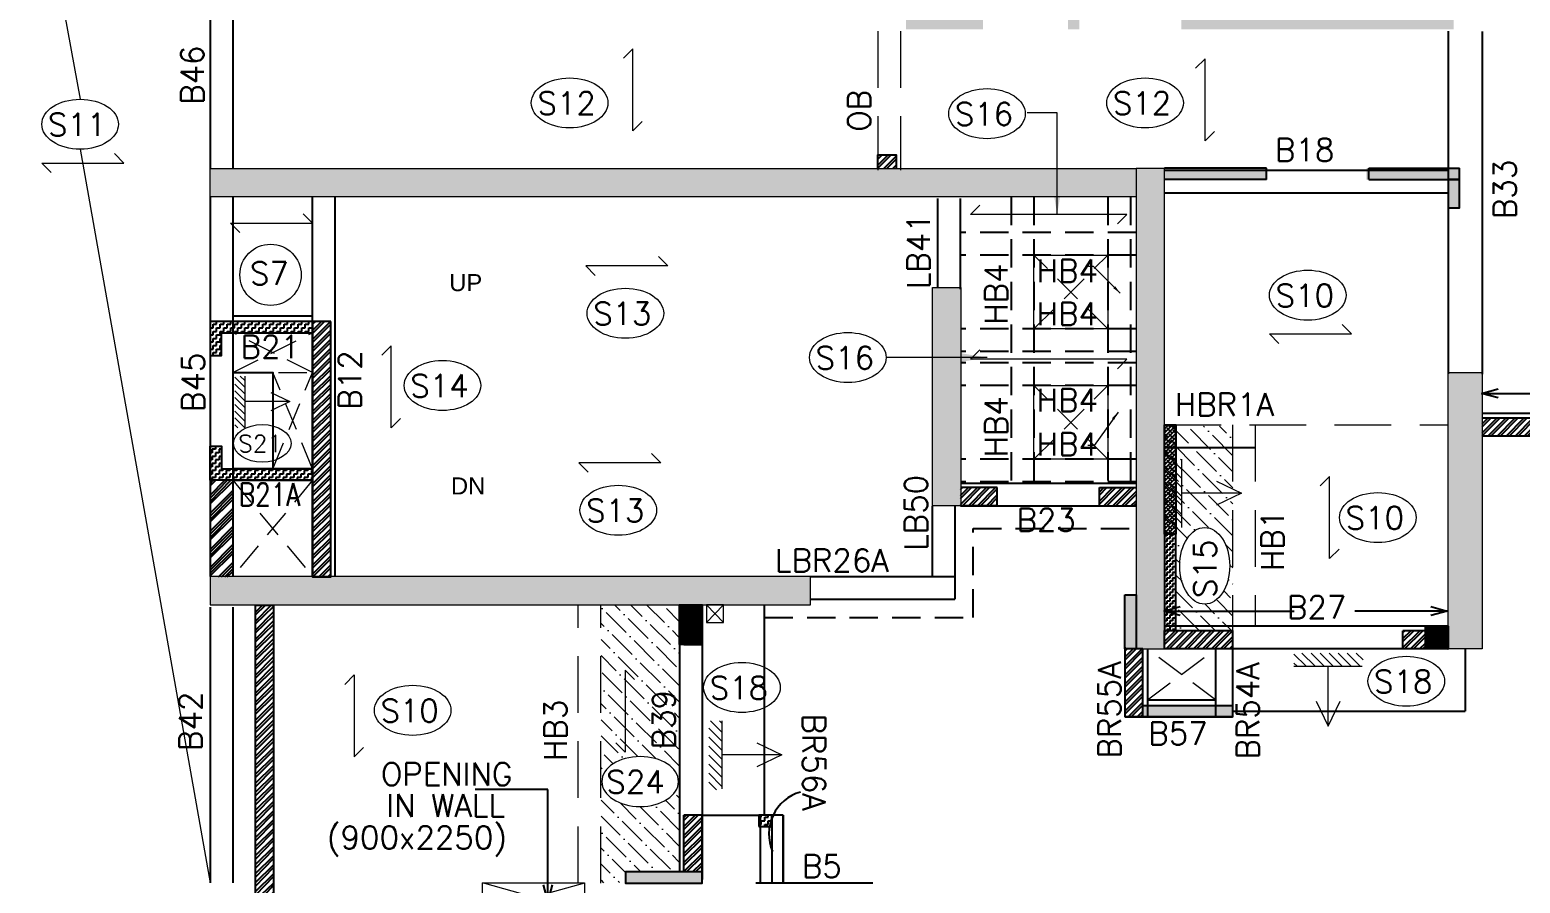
# Model space of a CAD drawing. Header units: millimetres. Extents: x 1181448 to 1317632, y -5734806 to -5633961.
# Drawn here: x 1205863 to 1218997, y -5656428 to -5648906 of the extents above; entities that cross this region are included whole.
import ezdxf

# ---------------------------------------------------------------- set-up
doc = ezdxf.new("R2010")
doc.units = ezdxf.units.MM
doc.header["$LTSCALE"] = 1000
doc.header["$MEASUREMENT"] = 0
for name, pattern in [('1', [0]), ('AUDIT_D_120904163729-0', [0]), ('HIDDEN', [0.375, 0.25, -0.125]), ('T 10_TYPICAL ELEVATION$0$AUDIT_D_120904163729-0', [0]), ('T8(T9 IS SIMILAR) - TYPICAL FLOOR ELEVATION$0$AUDIT_D_120904163729-0', [0]), ('T8(T9 IS SIMILAR) - TYPICAL FLOOR ELEVATION$0$HIDDEN', [0.375, 0.25, -0.125])]:
    doc.linetypes.add(name, pattern=pattern)
doc.layers.get('0').update_dxf_attribs({"linetype": 'AUDIT_D_120904163729-0'})
for name, color, linetype in [('100 MM THK. NON-STRUCTURAL WALL', 134, 'Continuous'), ('100 MM THK. NON-STRUCTURAL WALL FOR LEDGE WALL BELOW WASHBASIN COUNTER', 47, 'Continuous'), ('200 MM THK. BLOCK WORK.', 40, 'Continuous'), ('A_dim', 1, 'Continuous'), ('S-BEAM', 20, 'Continuous'), ('SCPL-BEAMS NO.', 7, 'Continuous'), ('T 10_TYPICAL ELEVATION$0$A-WALL-FEATURES', 6, 'T 10_TYPICAL ELEVATION$0$AUDIT_D_120904163729-0'), ('T8(T9 IS SIMILAR) - TYPICAL FLOOR ELEVATION$0$A-WALL-FEATURES', 6, 'T8(T9 IS SIMILAR) - TYPICAL FLOOR ELEVATION$0$AUDIT_D_120904163729-0')]:
    doc.layers.add(name, color=color, linetype=linetype)
for name, color, linetype, lineweight in [('160 THK. STRUCT WALL', 7, 'Continuous', 15), ('S-CUTOUT', 8, 'Continuous', 15), ('S-DRAWING SHEET', 17, 'Continuous', 5), ('S-HATCH', 8, 'Continuous', 9), ('SCPL BEAM', 20, 'Continuous', 13), ('SCPL_DIM', 9, 'Continuous', 5), ('SCPL_SLAB MARK', 72, 'Continuous', 20)]:
    doc.layers.add(name, color=color, linetype=linetype, lineweight=lineweight)
for name, color, linetype, true_color in [('160MM THK.NON-STRUCTURAL WALLS', 7, 'Continuous', 0xea7b62), ('ARCH_11-07-18', 253, 'Continuous', 0x828282), ('WALL - 0.16 thk STRUCTURAL', 7, '1', 0x24ffc8)]:
    doc.layers.add(name, color=color, linetype=linetype, true_color=true_color)
doc.styles.add('arial', font='sanss___.ttf')
doc.styles.add('ROMANS', font='romans.shx', dxfattribs={"width": 0.85})
doc.styles.add('SCPL', font='romans.shx')
doc.dimstyles.new('SCPL', dxfattribs={"dimscale": 0, "dimtxt": 300, "dimasz": 300, "dimexe": 100, "dimexo": 200, "dimgap": 150, "dimtad": 0, "dimdec": 0, "dimzin": 1, "dimdsep": 46, "dimtxsty": 'SCPL', "dimcen": 150, "dimclrd": 1, "dimclre": 2, "dimclrt": 5, "dimadec": 3, "dimazin": 0, "dimtfac": 1, "dimtdec": 0, "dimtofl": 0, "dimtmove": 2, "dimatfit": 3, "dimfxl": 0, "dimtolj": 1, "dimtzin": 0, "dimlwd": 15, "dimlwe": 13, "dimarcsym": 0})
doc.dimstyles.new('SCPL-DIM-150', dxfattribs={"dimscale": 100, "dimtxt": 2.25, "dimasz": 1.45, "dimexe": 1, "dimexo": 1, "dimgap": 1, "dimtad": 1, "dimdec": 0, "dimzin": 0, "dimdsep": 46, "dimtxsty": 'ROMANS', "dimblk": 'OPEN30', "dimcen": 0.09, "dimclrd": 256, "dimclre": 256, "dimclrt": 7, "dimadec": 0, "dimazin": 0, "dimtfac": 1, "dimtdec": 0, "dimtofl": 0, "dimtmove": 0, "dimatfit": 3, "dimldrblk": 'OPEN30', "dimfxl": 1, "dimtolj": 1, "dimtzin": 0, "dimarcsym": 0})
doc.dimstyles.new('USS-25', dxfattribs={"dimscale": 25, "dimtxt": 3, "dimasz": 3, "dimexe": 1, "dimexo": 1, "dimgap": 0.9, "dimtad": 1, "dimdec": 0, "dimrnd": 5, "dimzin": 0, "dimdsep": 46, "dimtxsty": 'ROMANS', "dimcen": 0.09, "dimclrd": 256, "dimclre": 256, "dimclrt": 256, "dimadec": 0, "dimazin": 0, "dimtfac": 1, "dimtdec": 0, "dimtix": 1, "dimtmove": 2, "dimatfit": 3, "dimfxl": 1, "dimtolj": 1, "dimtzin": 0, "dimlwd": -1, "dimarcsym": 0})
pattern_1 = [(45, (-1211317.34, 5713184.575), (-39.77475644, 39.77475644), []), (45, (-1211290.82, 5713184.575), (-39.77475644, 39.77475644), [])]
pattern_2 = [(45, (-1211317.99, 5714470.17), (-39.77475644, 39.77475644), []), (45, (-1211291.473, 5714470.17), (-39.77475644, 39.77475644), [])]

# ---------------------------------------------------------------- blocks, each defined once
blk = doc.blocks.new('A$C5F94338C')
at = {"layer": 'WALL - 0.16 thk STRUCTURAL', "true_color": 0x1f57ff}
h = blk.add_hatch(color=160, dxfattribs=at)
h.dxf.hatch_style = 1
h.paths.add_polyline_path([(30781, 11635), (30781, 11385), (22620, 11385), (22620, 11635)])
h = blk.add_hatch(color=160, dxfattribs=at)
h.dxf.hatch_style = 1
h.paths.add_polyline_path([(31030, 11635), (30780, 11635), (30780, 7400), (31030, 7400)])
h = blk.add_hatch(color=160, dxfattribs=at)
h.dxf.hatch_style = 1
h.paths.add_polyline_path([(29235, 8660), (28985, 8660), (28985, 10585), (29235, 10585)])
at = {"layer": 'WALL - 0.16 thk STRUCTURAL'}
h = blk.add_hatch(color=256, dxfattribs=at)
h.dxf.hatch_style = 1
h.paths.add_polyline_path([(33530, 9835), (33830, 9835), (33830, 7400), (33530, 7400)])
at = {"layer": 'WALL - 0.16 thk STRUCTURAL', "true_color": 0x1f57ff}
h = blk.add_hatch(color=160, dxfattribs=at)
h.dxf.hatch_style = 1
h.paths.add_polyline_path([(22620, 8037), (22620, 7787), (27910, 7787), (27910, 8037)])
at = {"layer": '160 THK. STRUCT WALL'}
for points in [[(30781, 11635), (30781, 11385), (22620, 11385), (22620, 11635)], [(31030, 11635), (30780, 11635), (30780, 7400), (31030, 7400)], [(29235, 8660), (28985, 8660), (28985, 10585), (29235, 10585)], [(33530, 9835), (33830, 9835), (33830, 7400), (33530, 7400)]]:
    blk.add_lwpolyline(points, close=True, dxfattribs=at)
at = {"layer": '160 THK. STRUCT WALL', "elevation": 0}
blk.add_lwpolyline([(22620, 8037), (22620, 7787), (27910, 7787), (27910, 8037)], close=True, dxfattribs=at)
blk = doc.blocks.new('HS')
at = {"linetype": 'Continuous'}
for p, q in [((-9.28, 0), (9.28, 0)), ((-9.28, 0), (-7.16, -2.12)), ((9.28, 0), (7.16, 2.12))]:
    blk.add_line(p, q, dxfattribs=at)
blk = doc.blocks.new('One WAy')
at = {"xscale": -38.94666666665216, "yscale": 38.94666666665216, "zscale": 38.94666666665216, "rotation": 270}
blk.add_blockref('HS', (0, 0), dxfattribs=at)
blk = doc.blocks.new('A$C42226032')
at = {"layer": 'SCPL_SLAB MARK'}
h = blk.add_hatch(dxfattribs=at)
h.set_pattern_fill('ANSI31', color=256, scale=0.2, angle=90)
h.set_pattern_definition([(135, (-48.789575, -510.390865), (-0.0176776695, -0.0176776695), [])])
h.paths.add_polyline_path([(-0.1372, -0.2348), (-0.1372, -0.2863), (0.1337, -0.2863), (0.1337, -0.2348)])
for p, q in [((0, 0), (0, -0.2348)), ((0, 0), (-0.0473, -0.0981)), ((0.0473, -0.0981), (0, 0)), ((0.1337, -0.2348), (-0.1337, -0.2348))]:
    blk.add_line(p, q, dxfattribs=at)
blk = doc.blocks.new('_Open30')
at = {"color": 0, "linetype": 'ByBlock', "lineweight": -2}
for p, q in [((-1, 0.268), (0, 0)), ((0, 0), (-1, -0.268)), ((0, 0), (-1, 0))]:
    blk.add_line(p, q, dxfattribs=at)
blk = doc.blocks.new('A$C9d47b38f')
at = {"layer": '100 MM THK. NON-STRUCTURAL WALL', "linetype": 'ByBlock'}
h = blk.add_hatch(dxfattribs=at)
h.set_pattern_fill('ZIGZAG', color=5, scale=250)
h.set_pattern_definition([(9e-15, (-1211317.337, 5713184.575), (31.25, 31.25), [31.25, -31.25]), (90, (-1211286.087, 5713184.575), (-31.25, 31.25), [31.25, -31.25])])
h.paths.add_polyline_path([(16044.5, -1564.9), (14694.5, -1564.9), (14694.5, -965), (14594.5, -965), (14594.5, -1564.9), (12514.5, -1564.9), (12514.5, -865), (12194.8, -865), (12194.8, -965), (12414.5, -965), (12414.5, -2264.9), (12194.8, -2264.9), (12194.8, -2364.9), (12514.5, -2364.9), (12514.5, -1664.9), (14594.5, -1664.9), (14594.5, -2479.9), (14694.5, -2479.9), (14694.5, -1664.9), (16044.5, -1664.9)])
h.paths.add_polyline_path([(16044.5, -64.9), (15444.5, -64.9), (15444.5, 35.1), (16044.5, 35.1)])
h.paths.add_polyline_path([(14694.5, 2485.1), (14594.5, 2485.1), (14594.5, -64.9), (14694.5, -64.9)])
h.paths.add_polyline_path([(14694.5, -4214.9), (14594.5, -4214.9), (14594.5, -3229.9), (14694.5, -3229.9)])
h.paths.add_polyline_path([(6325.1, -2190.5), (7145, -2190.5), (7145, -2290.5), (6325.1, -2290.5)])
h.paths.add_polyline_path([(5445.1, -2190.5), (4545, -2190.5), (4545, -2290.5), (5445.1, -2290.5)])
h.paths.add_polyline_path([(7094.7, -965.3), (4694.9, -965.3), (4694.9, -865.3), (7094.7, -865.3)])
h.paths.add_polyline_path([(3794.9, 1384.4), (3694.9, 1384.4), (3694.9, -965.3), (3794.9, -965.3)])
h.paths.add_polyline_path([(2944.9, -965.3), (2268.6, -965.3), (2268.6, -865.3), (2944.9, -865.3)])
h.paths.add_polyline_path([(4355.3, -7024), (5145, -7025.1), (5144.9, -6925.1), (5145, -6925.1), (5045, -6925.1), (4355.3, -6924)])
h.paths.add_polyline_path([(7830, 3244.7), (7345, 3245), (7345, 3144.5), (7829.9, 3144.5)])
h.paths.add_polyline_path([(14594.6, 4629.9), (14034.9, 4629.8), (14034.9, 4529.9), (14594.6, 4529.9)])
h.paths.add_polyline_path([(7045, -2539.4), (7145, -2539.4), (7145, -2289.4), (7045, -2289.4)])
h = blk.add_hatch(dxfattribs=at)
h.set_pattern_fill('ZIGZAG', color=5, scale=250)
h.set_pattern_definition([(0, (-1154303.32, 5708280.087), (31.25, 31.25), [31.25, -31.25]), (90, (-1154272.07, 5708280.087), (-31.25, 31.25), [31.25, -31.25])])
h.paths.add_polyline_path([(-2962.1, -3539.5), (-3865.3, -3539.5), (-3865.3, -3839.5), (-3765.3, -3839.5), (-3765.3, -3639.5), (-2962.1, -3639.5)])
h = blk.add_hatch(dxfattribs=at)
h.set_pattern_fill('ZIGZAG', color=5, scale=250, angle=180)
h.set_pattern_definition([(180, (1144281.92, -5716759.064), (-31.25, -31.25), [31.25, -31.25]), (270, (1144250.67, -5716759.064), (31.25, -31.25), [31.25, -31.25])])
h.paths.add_polyline_path([(-2962.1, -4939.5), (-3865.3, -4939.5), (-3865.3, -4639.5), (-3765.3, -4639.5), (-3765.3, -4839.5), (-2962.1, -4839.5)])
h = blk.add_hatch(dxfattribs=at)
h.set_pattern_fill('ZIGZAG', color=5, scale=200, angle=180)
h.set_pattern_definition([(180, (-1211317.337, 5713184.575), (-25, -25), [25, -25]), (270, (-1211342.337, 5713184.575), (25, -25), [25, -25])])
h.paths.add_polyline_path([(4645.2, -5414.1), (4545, -5414.1), (4545, -6264.2), (4645.2, -6264.2)])
h = blk.add_hatch(dxfattribs=at)
h.set_pattern_fill('ZIGZAG', color=5, scale=250)
h.set_pattern_definition([(0, (-1211317.337, 5713184.575), (31.25, 31.25), [31.25, -31.25]), (90, (-1211286.087, 5713184.575), (-31.25, 31.25), [31.25, -31.25])])
h.paths.add_polyline_path([(969.9, -7990.4), (1085, -7990.4), (1085, -7889.6), (969.9, -7889.6)])
at = {"layer": '100 MM THK. NON-STRUCTURAL WALL FOR LEDGE WALL BELOW WASHBASIN COUNTER'}
h = blk.add_hatch(dxfattribs=at)
h.set_pattern_fill('ANSI38', color=5, scale=200)
h.set_pattern_definition([(45, (-27235.268, -16184.57), (-17.67767, 17.67767), []), (135, (-27235.268, -16184.57), (-53.033009, 17.67767), [62.5, -37.5])])
h.paths.add_polyline_path([(4645.2, -4451.3), (4545, -4451.3), (4545, -5414.1), (4645.2, -5414.1)])
at = {"layer": '160MM THK.NON-STRUCTURAL WALLS', "linetype": 'ByBlock'}
h = blk.add_hatch(dxfattribs=at)
h.set_pattern_fill('ANSI32', color=5, scale=150)
h.set_pattern_definition([(45, (-1211317.99, 5714119.04), (-39.77475644, 39.77475644), []), (45, (-1211291.473, 5714119.04), (-39.77475644, 39.77475644), [])])
h.paths.add_polyline_path([(2179.9, -2189), (2019.9, -2189), (2019.9, -2069.2), (2179.9, -2069.2)])
h = blk.add_hatch(dxfattribs=at)
h.set_pattern_fill('ANSI32', color=5, scale=150)
h.set_pattern_definition([(45, (-1154260.32, 5708280.087), (-39.77475644, 39.77475644), []), (45, (-1154233.804, 5708280.087), (-39.77475644, 39.77475644), [])])
h.paths.add_polyline_path([(-2802.1, -3539.5), (-2962.1, -3539.5), (-2962.1, -5790.3), (-2802.1, -5790.3)])
h = blk.add_hatch(dxfattribs=at)
h.set_pattern_fill('ANSI32', color=5, scale=150)
h.set_pattern_definition(pattern_2)
h.paths.add_polyline_path([(7969.6, -4550.1), (7344.7, -4550.1), (7344.7, -4390.1), (7969.6, -4390.1)])
h = blk.add_hatch(dxfattribs=at)
h.set_pattern_fill('ANSI32', color=5, scale=150)
h.set_pattern_definition(pattern_1)
h.paths.add_polyline_path([(3072, -5004.3), (2748.4, -5004.3), (2748.4, -5164.3), (3072, -5164.3)])
h.paths.add_polyline_path([(3971.1, -5164.3), (4294.6, -5164.3), (4294.6, -5004.3), (3971.1, -5004.3)])
h = blk.add_hatch(dxfattribs=at)
h.set_pattern_fill('ANSI32', color=5, scale=150)
h.set_pattern_definition([(45, (206682313.306, 159334334.52), (-39.774756442, 39.774756442), []), (45, (206682339.82, 159334334.52), (-39.774756442, 39.774756442), [])])
h.paths.add_polyline_path([(-3465.6, -6039.6), (-3305.6, -6039.6), (-3305.6, -8590.4), (-3465.6, -8590.4)])
h = blk.add_hatch(dxfattribs=at)
h.set_pattern_fill('ANSI32', color=5, scale=150, angle=-90)
h.set_pattern_definition([(45, (-27105.817, -11062.19), (-39.77476, 39.77476), []), (45, (-27079.3, -11062.19), (-39.77476, 39.77476), [])])
h.paths.add_polyline_path([(4545.1, -6264.1), (5144.9, -6264.1), (5144.9, -6425.3), (4545.1, -6425.3)])
h = blk.add_hatch(dxfattribs=at)
h.set_pattern_fill('ANSI32', color=5, scale=150)
h.set_pattern_definition(pattern_2)
h.paths.add_polyline_path([(6845.1, -6425.3), (6645, -6425.3), (6645, -6265.3), (6845.1, -6265.3)])
h = blk.add_hatch(dxfattribs=at)
h.set_pattern_fill('ANSI32', color=5, scale=150)
h.set_pattern_definition([(45, (-1211218.297, 5714470.17), (-39.77475644, 39.77475644), []), (45, (-1211191.78, 5714470.17), (-39.77475644, 39.77475644), [])])
h.paths.add_polyline_path([(4355.3, -6425.3), (4195.3, -6425.3), (4195.3, -7025.3), (4355.3, -7025.3)])
h = blk.add_hatch(dxfattribs=at)
h.set_pattern_fill('ANSI32', color=5, scale=150)
h.set_pattern_definition(pattern_1)
h.paths.add_polyline_path([(309.9, -8390.4), (469.8, -8390.4), (469.8, -7889.6), (309.9, -7889.6)])
at = {"layer": '200 MM THK. BLOCK WORK.', "linetype": 'ByBlock'}
h = blk.add_hatch(dxfattribs=at)
h.set_pattern_fill('ANSI34', color=5, scale=150)
h.set_pattern_definition([(45, (206682313.3, 159334334.52), (-79.549512883, 79.549512883), []), (45, (206682339.82, 159334334.52), (-79.549512883, 79.549512883), []), (45, (206682366.34, 159334334.52), (-79.549512883, 79.549512883), []), (45, (206682392.86, 159334334.52), (-79.549512883, 79.549512883), [])])
h.paths.add_polyline_path([(-3866.1, -4939.5), (-3666.1, -4939.4), (-3666.1, -5790.3), (-3866.1, -5790.3)])
at = {"layer": 'S-HATCH'}
h = blk.add_hatch(dxfattribs=at)
h.set_pattern_fill('ANSI36', color=5, scale=800, angle=270)
h.set_pattern_definition([(315, (206678217.25, 159336851.36), (194.454364826, -53.03300859), [250, -50, 0, -50])])
h.paths.add_polyline_path([(4645.2, -5414.1), (4645.2, -6264.1), (4545, -6264.1), (4545, -5414.1)])
h.paths.add_polyline_path([(4545.1, -6425.3), (4545.1, -6264.2), (4645.2, -6264.2), (4645.2, -6264.1), (5144.9, -6264.1), (5144.5, -4467), (4544.7, -4467), (4544.7, -6425.3)])
h.paths.add_polyline_path([(4891.2, -6030.9), (4884.5, -6030.3), (4877.9, -6029.5), (4871.3, -6028.4), (4864.8, -6026.9), (4858.2, -6025.2), (4851.8, -6023.1), (4845.3, -6020.8), (4838.9, -6018.1), (4832.5, -6015.2), (4826.3, -6012), (4820, -6008.5), (4813.9, -6004.7), (4807.8, -6000.6), (4801.8, -5996.3), (4795.9, -5991.6), (4790.1, -5986.7), (4784.4, -5981.6), (4778.8, -5976.1), (4773.3, -5970.5), (4767.9, -5964.5), (4762.6, -5958.4), (4757.5, -5952), (4752.5, -5945.3), (4747.6, -5938.4), (4742.9, -5931.3), (4738.3, -5924), (4733.8, -5916.5), (4729.5, -5908.8), (4725.4, -5900.9), (4721.4, -5892.8), (4717.5, -5884.5), (4713.9, -5876), (4710.4, -5867.4), (4707, -5858.6), (4703.9, -5849.7), (4700.9, -5840.7), (4698.1, -5831.5), (4695.5, -5822.1), (4693, -5812.7), (4690.8, -5803.1), (4688.7, -5793.5), (4686.9, -5783.8), (4685.2, -5773.9), (4683.7, -5764), (4682.4, -5754.1), (4681.3, -5744.1), (4680.4, -5734), (4679.7, -5723.9), (4679.2, -5713.8), (4678.9, -5703.7), (4678.8, -5693.5), (4678.9, -5683.4), (4679.2, -5673.2), (4679.7, -5663.1), (4680.4, -5653), (4681.3, -5643), (4682.4, -5633), (4683.7, -5623), (4685.2, -5613.1), (4686.9, -5603.3), (4688.7, -5593.5), (4690.8, -5583.9), (4693, -5574.4), (4695.5, -5564.9), (4698.1, -5555.6), (4700.9, -5546.4), (4703.9, -5537.3), (4707, -5528.4), (4710.4, -5519.6), (4713.9, -5511), (4717.5, -5502.5), (4721.4, -5494.3), (4725.4, -5486.2), (4729.5, -5478.2), (4733.8, -5470.5), (4738.3, -5463), (4742.9, -5455.7), (4747.6, -5448.6), (4752.5, -5441.7), (4757.5, -5435.1), (4762.6, -5428.7), (4767.9, -5422.5), (4773.3, -5416.6), (4778.8, -5410.9), (4784.4, -5405.5), (4790.1, -5400.3), (4795.9, -5395.4), (4801.8, -5390.8), (4807.8, -5386.4), (4813.9, -5382.4), (4820, -5378.6), (4826.3, -5375), (4832.5, -5371.8), (4838.9, -5368.9), (4845.3, -5366.2), (4851.8, -5363.9), (4858.2, -5361.9), (4864.8, -5360.1), (4871.3, -5358.7), (4877.9, -5357.5), (4884.5, -5356.7), (4891.2, -5356.2), (4897.8, -5355.9), (4904.4, -5356), (4911.1, -5356.4), (4917.7, -5357.1), (4924.3, -5358.1), (4930.9, -5359.4), (4937.4, -5361), (4943.9, -5362.8), (4950.4, -5365), (4956.8, -5367.5), (4963.2, -5370.3), (4969.5, -5373.4), (4975.8, -5376.8), (4982, -5380.4), (4988.1, -5384.4), (4994.1, -5388.6), (5000.1, -5393.1), (5005.9, -5397.8), (5011.7, -5402.9), (5017.3, -5408.1), (5022.9, -5413.7), (5028.3, -5419.5), (5033.6, -5425.6), (5038.8, -5431.8), (5043.9, -5438.4), (5048.9, -5445.1), (5053.7, -5452.1), (5058.4, -5459.3), (5062.9, -5466.7), (5067.3, -5474.4), (5071.5, -5482.2), (5075.6, -5490.2), (5079.5, -5498.4), (5083.2, -5506.8), (5086.8, -5515.3), (5090.2, -5524), (5093.5, -5532.8), (5096.5, -5541.8), (5099.4, -5551), (5102.1, -5560.2), (5104.7, -5569.6), (5107, -5579.1), (5109.2, -5588.7), (5111.1, -5598.4), (5112.9, -5608.2), (5114.5, -5618), (5115.9, -5628), (5117.1, -5638), (5118, -5648), (5118.8, -5658.1), (5119.4, -5668.2), (5119.8, -5678.3), (5120, -5688.4), (5120, -5698.6), (5119.8, -5708.7), (5119.4, -5718.9), (5118.8, -5729), (5118, -5739.1), (5117.1, -5749.1), (5115.9, -5759.1), (5114.5, -5769), (5112.9, -5778.9), (5111.1, -5788.6), (5109.2, -5798.3), (5107, -5807.9), (5104.7, -5817.4), (5102.1, -5826.8), (5099.4, -5836.1), (5096.5, -5845.2), (5093.5, -5854.2), (5090.2, -5863.1), (5086.8, -5871.7), (5083.2, -5880.3), (5079.5, -5888.7), (5075.6, -5896.8), (5071.5, -5904.9), (5067.3, -5912.7), (5062.9, -5920.3), (5058.4, -5927.7), (5053.7, -5934.9), (5048.9, -5941.9), (5043.9, -5948.7), (5038.8, -5955.2), (5033.6, -5961.5), (5028.3, -5967.5), (5022.9, -5973.3), (5017.3, -5978.9), (5011.7, -5984.2), (5005.9, -5989.2), (5000.1, -5994), (4994.1, -5998.5), (4988.1, -6002.7), (4982, -6006.6), (4975.8, -6010.3), (4969.5, -6013.6), (4963.2, -6016.7), (4956.8, -6019.5), (4950.4, -6022), (4943.9, -6024.2), (4937.4, -6026.1), (4930.9, -6027.7), (4924.3, -6029), (4917.7, -6030), (4911.1, -6030.7), (4904.4, -6031), (4897.8, -6031.1)])
h.paths.add_polyline_path([(5052.3, -5936.9), (5048.9, -5941.9), (5043.9, -5948.7), (5038.8, -5955.2), (5033.6, -5961.5), (5028.3, -5967.5), (5022.9, -5973.3), (5017.3, -5978.9), (5011.7, -5984.2), (5005.9, -5989.2), (5000.1, -5994), (4994.1, -5998.5), (4994, -5998.6), (5052.3, -5998.6)])
h.paths.add_polyline_path([(4752.5, -5945.3), (4752.3, -5945), (4752.3, -5998.6), (4805, -5998.6), (4801.8, -5996.3), (4795.9, -5991.6), (4790.1, -5986.7), (4784.4, -5981.6), (4778.8, -5976.1), (4773.3, -5970.5), (4767.9, -5964.5), (4762.6, -5958.4), (4757.5, -5952)])
h.paths.add_polyline_path([(4988, -5384.3), (4988.1, -5384.4), (4994.1, -5388.6), (5000.1, -5393.1), (5005.9, -5397.8), (5011.7, -5402.9), (5017.3, -5408.1), (5022.9, -5413.7), (5028.3, -5419.5), (5033.6, -5425.6), (5038.8, -5431.8), (5043.9, -5438.4), (5048.9, -5445.1), (5052.3, -5450.1), (5052.3, -5384.3)])
h.paths.add_polyline_path([(4807.8, -5386.4), (4811, -5384.3), (4752.3, -5384.3), (4752.3, -5442), (4752.5, -5441.7), (4757.5, -5435.1), (4762.6, -5428.7), (4767.9, -5422.5), (4773.3, -5416.6), (4778.8, -5410.9), (4784.4, -5405.5), (4790.1, -5400.3), (4795.9, -5395.4), (4801.8, -5390.8)])
h.paths.add_polyline_path([(4921.6, -6029.4), (4920.6, -6029.5), (4921.1, -6029.5)])
h.paths.add_polyline_path([(4680, -5727.3), (4679.9, -5726.1), (4679.9, -5726.6)])
h.paths.add_polyline_path([(5119, -5660), (5119, -5661.1), (5119, -5660.4)])
h.paths.add_polyline_path([(5120, -5692.7), (5120, -5694.3), (5120.1, -5693.5)])
h.paths.add_polyline_path([(4679.9, -5661), (4680, -5659.7), (4679.9, -5660.4)])
h.paths.add_polyline_path([(4683.2, -5760.1), (4683, -5758.6), (4683.1, -5759.4)])
h.paths.add_polyline_path([(5115.8, -5627.5), (5115.8, -5627.7), (5115.8, -5627.7)])
h.paths.add_polyline_path([(5119, -5725.9), (5119, -5727.1), (5119, -5726.6)])
h.paths.add_polyline_path([(4683, -5628.4), (4683.2, -5626.9), (4683.1, -5627.7)])
h.paths.add_polyline_path([(4688.4, -5791.9), (4688.2, -5790.9), (4688.3, -5791.5)])
h.paths.add_polyline_path([(5110.4, -5594.8), (5110.7, -5596.1), (5110.6, -5595.5)])
h.paths.add_polyline_path([(5115.8, -5759.3), (5115.8, -5759.5), (5115.8, -5759.4)])
h.paths.add_polyline_path([(4688.2, -5596.1), (4688.4, -5595.1), (4688.3, -5595.5)])
h.paths.add_polyline_path([(4695.7, -5822.9), (4695.6, -5822.6), (4695.6, -5822.7)])
h.paths.add_polyline_path([(5103.1, -5563.7), (5103.4, -5565.1), (5103.3, -5564.3)])
h.paths.add_polyline_path([(5110.7, -5791), (5110.4, -5792.2), (5110.6, -5791.5)])
h.paths.add_polyline_path([(4695.6, -5564.5), (4695.7, -5564.1), (4695.6, -5564.3)])
h.paths.add_polyline_path([(4705.2, -5853.3), (4704.7, -5852.1), (4704.9, -5852.7)])
h.paths.add_polyline_path([(5093.9, -5534.1), (5094.2, -5534.9), (5094, -5534.4)])
h.paths.add_polyline_path([(5103.4, -5822), (5103.1, -5823.4), (5103.3, -5822.7)])
h.paths.add_polyline_path([(4704.7, -5534.9), (4705.2, -5533.7), (4704.9, -5534.4)])
h.paths.add_polyline_path([(4716.3, -5881.6), (4715.8, -5880.4), (4716, -5881.1)])
h.paths.add_polyline_path([(5082.7, -5505.7), (5083, -5506.1), (5082.9, -5506)])
h.paths.add_polyline_path([(5094.2, -5852.2), (5093.9, -5853), (5094, -5852.7)])
h.paths.add_polyline_path([(4715.8, -5506.6), (4716.3, -5505.4), (4716, -5506)])
h.paths.add_polyline_path([(4729.1, -5907.9), (4728.7, -5907.3), (4728.9, -5907.7)])
h.paths.add_polyline_path([(5069.6, -5478.8), (5070.2, -5479.9), (5070, -5479.3)])
h.paths.add_polyline_path([(5083, -5880.9), (5082.7, -5881.4), (5082.9, -5881.1)])
h.paths.add_polyline_path([(4728.7, -5479.7), (4729.1, -5479.1), (4728.9, -5479.3)])
h.paths.add_polyline_path([(4743.7, -5932.5), (4743.3, -5932), (4743.5, -5932.2)])
h.paths.add_polyline_path([(5055.1, -5454.3), (5055.8, -5455.4), (5055.5, -5454.8)])
h.paths.add_polyline_path([(5070.2, -5907.2), (5069.6, -5908.3), (5070, -5907.7)])
h.paths.add_polyline_path([(4743.3, -5455), (4743.7, -5454.5), (4743.5, -5454.8)])
h.paths.add_polyline_path([(4759.9, -5955), (4759.2, -5954), (4759.5, -5954.5)])
h.paths.add_polyline_path([(5039.3, -5432.4), (5039.6, -5432.8), (5039.4, -5432.6)])
h.paths.add_polyline_path([(5055.8, -5931.7), (5055.1, -5932.7), (5055.5, -5932.2)])
h.paths.add_polyline_path([(4759.2, -5433), (4759.9, -5432.1), (4759.5, -5432.6)])
h.paths.add_polyline_path([(4777.3, -5974.6), (4776.5, -5973.8), (4776.9, -5974.2)])
h.paths.add_polyline_path([(5021.7, -5412.5), (5022.2, -5413), (5022, -5412.8)])
h.paths.add_polyline_path([(5039.6, -5954.2), (5039.3, -5954.6), (5039.4, -5954.5)])
h.paths.add_polyline_path([(4776.5, -5413.3), (4777.3, -5412.5), (4776.9, -5412.8)])
h.paths.add_polyline_path([(4795.6, -5991.3), (4795.3, -5991.1), (4795.5, -5991.3)])
h.paths.add_polyline_path([(5003, -5395.4), (5003.9, -5396.2), (5003.5, -5395.8)])
h.paths.add_polyline_path([(5022.2, -5974), (5021.7, -5974.5), (5022, -5974.2)])
h.paths.add_polyline_path([(4795.3, -5395.9), (4795.6, -5395.7), (4795.5, -5395.8)])
h.paths.add_polyline_path([(4815.4, -6005.6), (4814.8, -6005.3), (4815, -6005.4)])
h.paths.add_polyline_path([(4983.5, -5381.4), (4984.3, -5381.9), (4983.9, -5381.6)])
h.paths.add_polyline_path([(5003.9, -5990.9), (5003, -5991.6), (5003.5, -5991.3)])
h.paths.add_polyline_path([(4814.8, -5381.8), (4815.4, -5381.4), (4815, -5381.6)])
h.paths.add_polyline_path([(4835.9, -6016.8), (4835, -6016.3), (4835.4, -6016.6)])
h.paths.add_polyline_path([(4963.4, -5370.4), (4963.6, -5370.5), (4963.5, -5370.5)])
h.paths.add_polyline_path([(4984.3, -6005.1), (4983.5, -6005.6), (4983.9, -6005.4)])
h.paths.add_polyline_path([(4835, -5370.7), (4835.9, -5370.3), (4835.4, -5370.5)])
h.paths.add_polyline_path([(4856.8, -6024.7), (4856, -6024.5), (4856.4, -6024.6)])
h.paths.add_polyline_path([(4942.1, -5362.3), (4942.8, -5362.5), (4942.5, -5362.4)])
h.paths.add_polyline_path([(4963.6, -6016.5), (4963.4, -6016.6), (4963.5, -6016.6)])
h.paths.add_polyline_path([(4856, -5362.6), (4856.8, -5362.3), (4856.4, -5362.4)])
h.paths.add_polyline_path([(4877.9, -6029.5), (4877.8, -6029.5), (4877.8, -6029.5)])
h.paths.add_polyline_path([(4920.6, -5357.5), (4921.6, -5357.7), (4921.1, -5357.5)])
h.paths.add_polyline_path([(4942.8, -6024.5), (4942.1, -6024.7), (4942.5, -6024.6)])
h.paths.add_polyline_path([(4877.8, -5357.6), (4877.9, -5357.5), (4877.8, -5357.5)])
h.paths.add_polyline_path([(4899.9, -6031.1), (4899.1, -6031.1), (4899.5, -6031.1)])
h.paths.add_polyline_path([(4899.1, -5355.9), (4899.9, -5356), (4899.5, -5355.9)])
h = blk.add_hatch(dxfattribs=at)
h.set_pattern_fill('ANSI36', color=5, scale=800, angle=270)
h.set_pattern_definition([(315, (206682313.31, 159334334.52), (194.454364826, -53.03300859), [250, -50, 0, -50])])
h.paths.add_polyline_path([(-422, -6040.1), (303.2, -6040.1), (303.2, -6053.4), (263.4, -6053.4), (263.5, -8390.1), (-211.5, -8390.1), (-211.5, -8489.5), (-421.8, -8489.5)])
edge = h.paths.add_edge_path(flags=16)
edge.add_ellipse((-75.7, -7594.9), major_axis=(337.6, 0), ratio=0.653464, start_angle=0, end_angle=360, ccw=False)
h.paths.add_polyline_path([(229.4, -7747.7), (-394.4, -7747.7), (-394.4, -7447.7), (229.4, -7447.7)], flags=24)
h.paths.add_polyline_path([(-45.1, -7264.6), (-45.1, -6659.8), (254.9, -6659.8), (254.9, -7264.6)], flags=24)
at = {"layer": 'WALL - 0.16 thk STRUCTURAL'}
h = blk.add_hatch(dxfattribs=at)
h.set_pattern_fill('ANSI31', color=5)
h.set_pattern_definition([(45, (48118.08724, -957023.89765), (-0.088388347648, 0.088388347648), [])])
h.paths.add_polyline_path([(269.9, -6038.1), (469.9, -6038.1), (469.9, -6388.1), (269.9, -6388.1)])
h = blk.add_hatch(color=5, dxfattribs=at)
h.dxf.hatch_style = 1
h.paths.add_polyline_path([(4195.3, -5949.5), (4295.1, -5949.5), (4295.1, -6424.6), (4195.3, -6424.6)])
h = blk.add_hatch(dxfattribs=at)
h.set_pattern_fill('ANSI31', color=5)
h.set_pattern_definition([(45, (48118.68902, -957024.75255), (-0.088388347648, 0.088388347648), [])])
h.paths.add_polyline_path([(6844.7, -6225), (7044.7, -6225), (7044.7, -6425.3), (6844.7, -6425.3)])
h = blk.add_hatch(color=5, dxfattribs=at)
h.dxf.hatch_style = 1
h.paths.add_polyline_path([(470, -8389.9), (-205, -8389.9), (-205, -8489.9), (470, -8489.9)])
at = {"layer": '100 MM THK. NON-STRUCTURAL WALL', "color": 5, "linetype": 'ByBlock'}
for p, q in [((5445.1, -2189.4, 0.7), (4545, -2189.4, 0.7)), ((5445.1, -2289.4, 0.7), (5445.1, -2189.4, 0.7)), ((6345.1, -2189.4, 0.7), (7145, -2189.4, 0.7)), ((6345.1, -2289.4, 0.7), (6345.1, -2189.4, 0.7)), ((7145, -2289.4, 0.7), (7145, -2189.4, 0.7)), ((5445.1, -2289.4, 0.7), (4545, -2289.4, 0.7)), ((6345.1, -2289.4, 0.7), (7145, -2289.4, 0.7)), ((4195.3, -7024, 0.7), (5145, -7024, 0.7)), ((1185, -7889.6, 0.2), (1085, -7889.6, 0.2)), ((1085, -7889.6, 0.2), (1085, -8490.4, 0.2)), ((1185, -7889.6, 0.2), (1185, -8490.4, 0.2))]:
    blk.add_line(p, q, dxfattribs=at)
for points, elevation in [([(7045, -2539.4), (7145, -2539.4), (7145, -2289.4), (7045, -2289.4)], 0.7), ([(-2962.1, -3539.5), (-3865.3, -3539.5), (-3865.3, -3839.5), (-3765.3, -3839.5), (-3765.3, -3639.5), (-2962.1, -3639.5)], 0.2), ([(-2962.1, -4939.5), (-3865.3, -4939.5), (-3865.3, -4639.5), (-3765.3, -4639.5), (-3765.3, -4839.5), (-2962.1, -4839.5)], 0.2), ([(4355.3, -6924), (5145, -6924), (5145, -7024), (4355.3, -7024)], 0.7), ([(969.9, -7990.4), (1085, -7990.4), (1085, -7889.6), (969.9, -7889.6)], 0.2)]:
    blk.add_lwpolyline(points, close=True, dxfattribs=dict(at, elevation=elevation))
at = {"layer": '100 MM THK. NON-STRUCTURAL WALL', "color": 5, "elevation": 0.7}
blk.add_lwpolyline([(4645.2, -5414.1), (4545, -5414.1), (4545, -6264.2), (4645.2, -6264.2)], close=True, dxfattribs=at)
at = {"layer": '100 MM THK. NON-STRUCTURAL WALL FOR LEDGE WALL BELOW WASHBASIN COUNTER', "color": 5, "elevation": 0.7}
blk.add_lwpolyline([(4545, -4451.3), (4645.2, -4451.3), (4645.2, -5414.1), (4545, -5414.1)], close=True, dxfattribs=at)
at = {"layer": '160MM THK.NON-STRUCTURAL WALLS', "color": 5, "linetype": 'ByBlock'}
for p, q in [((7344.7, -4388.9, 0.7), (7969.6, -4388.9, 0.7)), ((7344.7, -4548.9, 0.7), (7969.6, -4548.9, 0.7)), ((3072, -5004.3, 0.2), (2748.4, -5004.3, 0.2)), ((3072, -5164.3, 0.2), (3072, -5004.3, 0.2)), ((3971.1, -5164.3, 0.2), (3971.1, -5004.3, 0.2)), ((3971.1, -5004.3, 0.2), (4294.6, -5004.3, 0.2)), ((3072, -5164.3, 0.2), (2748.4, -5164.3, 0.2)), ((3971.1, -5164.3, 0.2), (4294.6, -5164.3, 0.2)), ((309.9, -6389.6, 0.2), (309.9, -6040.4, 0.2)), ((469.9, -6389.6, 0.2), (469.9, -6040.4, 0.2)), ((6845.1, -6265.3, -0.3), (6645, -6265.3, 0.2)), ((6645, -6425.3, 0.2), (6645, -6265.3, 0.2)), ((469.9, -6389.6, 0.2), (309.9, -6389.6, 0.2)), ((4195.3, -6424, 0.7), (4195.3, -7024, 0.7)), ((4355.3, -6424, 0.7), (4195.3, -6424, 0.7)), ((4355.3, -7024, 0.7), (4355.3, -6424, 0.7)), ((6845.1, -6425.3, 0.2), (6645, -6425.3, 0.2)), ((469.9, -7889.6, 0.2), (309.9, -7889.6, 0.2)), ((309.9, -8390.4, 0.2), (309.9, -7889.6, 0.2)), ((469.9, -8390.4, 0.2), (469.9, -7889.6, 0.2))]:
    blk.add_line(p, q, dxfattribs=at)
at = {"layer": '160MM THK.NON-STRUCTURAL WALLS', "color": 5, "linetype": 'ByBlock', "elevation": 0.2}
blk.add_lwpolyline([(2019.9, -2190.3), (2019.9, -2070.5), (2179.9, -2070.5), (2179.9, -2190.3)], dxfattribs=at)
at = {"layer": '160MM THK.NON-STRUCTURAL WALLS', "color": 5, "linetype": 'ByBlock'}
for points, elevation in [([(-2802.1, -3539.5), (-2962.1, -3539.5), (-2962.1, -5790.3), (-2802.1, -5790.3)], 0.2), ([(-3465.6, -6039.6), (-3305.6, -6039.6), (-3305.6, -8590.4), (-3465.6, -8590.4)], 0.1), ([(4545.1, -6264.1), (5144.9, -6264.1), (5144.9, -6425.3), (4545.1, -6425.3)], 0.7)]:
    blk.add_lwpolyline(points, close=True, dxfattribs=dict(at, elevation=elevation))
at = {"layer": 'S-BEAM', "color": 5}
for p, q in [((-3865.2, -689.5, 0.3), (-3865.2, -2189.5, 0.1)), ((-3665.2, -689.5, 0.3), (-3665.2, -2189.5, 0.1)), ((7044.3, -980.7, -0.2), (7044.4, -4001.1, -0.2)), ((7344.4, -984.9, -0.2), (7344.5, -4005.4, -0.2)), ((4544.4, -2205.3, -0.2), (7044.4, -2205.4, -0.2)), ((-3866.1, -2439.5, -0.7), (-3866, -5788.1, 0.3)), ((-3666.1, -2439.5, -0.7), (-3666, -5788.1, 0.3)), ((-2962.1, -5788.1, 0.3), (-2962.1, -2440.3, -0.7)), ((-2762.1, -5788.1, 0.3), (-2762.1, -2440.3, -0.7)), ((2547.8, -3242.5, -0.7), (2547.8, -2455.3, -1.5)), ((2747.8, -3255.3, -0.7), (2747.8, -2455.3, -1.5)), ((4544.4, -2405.3, -0.2), (7044.4, -2405.4, -0.2)), ((-3666.1, -3489.5, 0.2), (-2962.1, -3489.5, 0.2)), ((-3666.1, -3639.5, 0.2), (-2962.1, -3639.5, 0.2)), ((-3666.1, -3639.5, 0.2), (-2962.1, -3639.5, 0.2)), ((7344.4, -4348.9, 0.6), (10994.2, -4348.9, 0.7)), ((7344.4, -4548.9, 0.6), (10994.2, -4548.9, 0.7)), ((-2962.1, -4839.5, 0.2), (-3666.1, -4839.5, 0.2)), ((-2962.1, -4939.5, 0.2), (-3666.1, -4939.5, 0.2)), ((2748.2, -4964.4, 0.5), (4294.4, -4964.3, 0.1)), ((2498.2, -5167.5, 0.1), (2498.2, -5788, 0)), ((2698.2, -5167.5, 0.1), (2698.2, -5988, -0.2)), ((2748.2, -5164.4, 0.5), (4294.4, -5164.3, 0.1)), ((1424.5, -5788, 0.3), (2698.2, -5788, 0.2)), ((1019.8, -7889.6, 0.2), (1019.8, -6038, 0)), ((1424.5, -5988, 0.3), (2698.2, -5988, 0)), ((-3865.1, -6057, 0.2), (-3865.1, -8487.8, 0.3)), ((-3665.1, -6057, 0.2), (-3665.1, -8487.8, 0.3)), ((269.9, -6045.2, 0.4), (270, -8390.1, -0.3)), ((469.9, -6045.2, 0.4), (470, -8458.8, -0.3)), ((7045.1, -6225.3, 0.2), (4545.2, -6225.3, 0.5)), ((4195.3, -6411.2, 0.3), (4195.3, -7025.5, 0.3)), ((4395.3, -6424.5, 0.9), (4395.3, -7025.5, 0.9)), ((7045.1, -6425.3, 0.2), (4545.2, -6425.3, 0.5)), ((4995.7, -6425.7, 0.2), (4995.6, -7025.8, 0.2)), ((5145.7, -6425.8, 0.2), (5145.6, -7025.8, 0.2)), ((7194.7, -6424.4, -0.5), (7194.7, -6975.3, -0.5)), ((4395.3, -6875.8, 0.3), (4995.7, -6875.8, 0.2)), ((4395.3, -7025.5, 0.1), (4194.7, -7025.5, 0.6)), ((5145.6, -6975.3, 0.2), (7194.7, -6975.3, 0.2)), ((469.9, -7890.4, 0.2), (985, -7890.4, 0.2)), ((985, -8489.5, 0), (985, -7889.6, 0.2)), ((1185, -7889.6, 0.2), (985, -7889.6, 0.2)), ((1185, -8489.5, 0), (1185, -7889.6, 0.2)), ((269.8, -8489.9, -0.7), (269.8, -8489.5, -0.7)), ((469.8, -8489.9, -0.7), (469.8, -8489.5, -0.7))]:
    blk.add_line(p, q, dxfattribs=at)
at = {"layer": 'S-BEAM', "color": 5, "linetype": 'HIDDEN'}
for p, q in [((3194.9, -2440.3, -1), (3194.9, -4964.3, 0.3)), ((3394.9, -2440.3, -1), (3394.9, -4964.3, 0.3)), ((4045, -2440.3, -1), (4044.9, -4964.3, 0.3)), ((4245, -2440.3, -1), (4244.9, -4964.3, 0.3)), ((4294.4, -2754.3, 2), (2747.8, -2754.3, -1)), ((4294.4, -2954.3, 2), (2747.8, -2954.3, -1)), ((4294.4, -3604.3, 2), (2747.8, -3604.3, -1)), ((4294.4, -3804.3, 2), (2747.8, -3804.3, -1)), ((4294.4, -3904.3, 1), (2747.8, -3904.3, -2)), ((4294.4, -4104.3, 1), (2747.8, -4104.3, -2)), ((4294.4, -4754.3, 1), (2747.8, -4754.3, -2)), ((4294.4, -4954.3, 1), (2747.8, -4954.3, -2))]:
    blk.add_line(p, q, dxfattribs=at)
at = {"layer": 'S-BEAM', "color": 5, "linetype": 'HIDDEN', "ltscale": 500}
blk.add_line((4544, -4651.3, 0.7), (5344.4, -4651.3, 0.3), dxfattribs=at)
at = {"layer": 'S-BEAM', "color": 5}
for points, elevation in [([(-3666.1, -3989.5), (-3312.3, -3989.5), (-3312.3, -4839.5)], -0.2), ([(-3666.1, -4839.5), (-2962.1, -4839.5)], 0.2), ([(-3666.1, -4939.5), (-2962.1, -4939.5)], 0.2), ([(5145.6, -7025.5), (4395.3, -7025.5)], 0.1)]:
    blk.add_lwpolyline(points, dxfattribs=dict(at, elevation=elevation))
blk.add_arc((1443.6, -8056.2, 0), 384.4, 106.24772, 203.68184, dxfattribs=at)
at = {"layer": 'S-CUTOUT', "color": 5, "linetype": 'HIDDEN'}
for p, q in [((4044.9, -3604.3, 0.2), (3394.9, -2954.3, 0.2)), ((3394.9, -3604.3, 0.2), (4044.9, -2954.3, 0.2)), ((4044.9, -4754.3, 0.2), (3394.9, -4104.3, 0.2)), ((3394.9, -4754.3, 0.2), (4044.9, -4104.3, 0.2)), ((4395.3, -6875.8, 0.3), (4995.7, -6425.7, 0.2)), ((4995.7, -6875.8, 0.3), (4395.3, -6425.7, 0.2))]:
    blk.add_line(p, q, dxfattribs=at)
at = {"layer": 'S-CUTOUT', "color": 5, "linetype": 'T8(T9 IS SIMILAR) - TYPICAL FLOOR ELEVATION$0$HIDDEN'}
for p, q in [((510.1, -6191.8, 0.2), (660.1, -6038.1, 0.3)), ((660.1, -6191.7, 0.2), (510.3, -6037.9, 0.3))]:
    blk.add_line(p, q, dxfattribs=at)
at = {"layer": 'S-CUTOUT', "color": 5, "elevation": 0.2}
for points in [[(3394.9, -2954.3), (4044.9, -2954.3), (4044.9, -3604.3), (3394.9, -3604.3)], [(3394.9, -4104.3), (4044.9, -4104.3), (4044.9, -4754.3), (3394.9, -4754.3)], [(659.6, -6038.1), (510.1, -6038.1), (510.1, -6191.8), (659.6, -6191.8)]]:
    blk.add_lwpolyline(points, close=True, dxfattribs=at)
at = {"layer": 'S-DRAWING SHEET', "color": 5}
for p, q in [((-3666.1, -4839.4, 0.2), (-3666.1, -5042.2, 0.2)), ((-3666.1, -4839.5, 0.2), (-3666.1, -4939.5, 0.2))]:
    blk.add_line(p, q, dxfattribs=at)
at = {"layer": 'S-HATCH', "color": 5, "linetype": 'HIDDEN'}
for p, q in [((-2962.1, -3989.5, -0.2), (-3666.1, -3639.5, 0.2)), ((-3666.1, -3989.5, -0.2), (-2962.1, -3639.5, 0.2)), ((-2962.1, -4839.5, 0.2), (-3312.3, -3989.5, -0.2)), ((-3312.3, -4839.5, 0.2), (-2962.1, -3989.5, -0.2)), ((-3262.3, -3989.5, 0.2), (-2962.1, -3989.5, -0.2)), ((-2962.1, -4939.5, 0.2), (-3666, -5788.1, 0.3)), ((-3666, -4939.5, 0.2), (-2962.1, -5788.1, 0.3))]:
    blk.add_line(p, q, dxfattribs=at)
at = {"layer": 'SCPL BEAM', "color": 5, "linetype": 'HIDDEN', "ltscale": 2}
for p, q in [((2017.9, -980.4, 0), (2017.9, -2205.2, -0.7)), ((2217.9, -980.4, 0), (2217.9, -2205.2, -0.7)), ((4544, -4451.3, 0.7), (7044, -4451.3, 0.7)), ((5144.4, -4451.3, 3.1), (5144.9, -6440.3, 0.2)), ((5344.4, -4451.3, 3.1), (5344.4, -6225.3, -0.2)), ((-621.8, -8489.5, -0.4), (-622, -6040.1, 0.2)), ((-421.8, -8489.5, -0.4), (-422, -6040.1, 0.2))]:
    blk.add_line(p, q, dxfattribs=at)
at = {"layer": 'SCPL_DIM', "color": 5}
for p, q in [((-565.3, -8739.5, 0.1), (-1465.3, -8488.5, 0.1)), ((-565.3, -8489.5, 0.1), (-1465.3, -8739.5, 0.1))]:
    blk.add_line(p, q, dxfattribs=at)
at = {"layer": 'SCPL_DIM', "color": 5, "elevation": 0.1}
blk.add_lwpolyline([(-1465.3, -8488.5), (-565.3, -8488.5), (-565.3, -8739.5), (-1465.3, -8739.5)], close=True, dxfattribs=at)
at = {"layer": 'SCPL_SLAB MARK', "color": 5}
for p, q in [((-6225.2, 5084.8, -0.5), (-5010.6, -1580.7, 0.2)), ((-5010.6, -2021.9, 0.2), (-3865.1, -8487.8, 0.3))]:
    blk.add_line(p, q, dxfattribs=at)
at = {"layer": 'SCPL_SLAB MARK', "color": 5, "linetype": 'Continuous'}
for p, q in [((2834.2, -2595.9, 0.3), (2916.9, -2513.3, 0.3)), ((4212.7, -2595.9, 0.3), (2834.2, -2595.9, 0.3)), ((4212.7, -2595.9, 0.3), (4130, -2678.5, 0.3)), ((2834.2, -3873, 0.3), (2916.9, -3790.4, 0.3)), ((4212.7, -3873, 0.3), (2834.2, -3873, 0.3)), ((4212.7, -3873, 0.3), (4130, -3955.6, 0.3))]:
    blk.add_line(p, q, dxfattribs=at)
at = {"layer": 'SCPL_SLAB MARK', "color": 5}
blk.add_circle((-3332.6, -3128.8, 0.2), 269.9, dxfattribs=at)
for centre, major_axis in [((-697, -1613.2, 0.2), (-337.6, 0)), ((4373.5, -1613.2, 0.2), (-337.6, 0)), ((2981.1, -1708.1, 0.3), (-337.6, 0)), ((-5010.6, -1801.3, 0.2), (-337.6, 0)), ((5807.7, -3308.1, 0.2), (-337.6, 0)), ((-205.9, -3467.5, 0.2), (-337.6, 0)), ((1754.3, -3857.6, 0.3), (-337.6, 0)), ((-1817.7, -4103.6, 0.2), (-337.6, 0)), ((-3405.3, -4614.1, 0.3), (-253.2, 0)), ((-268.2, -5203.5, 0.2), (-337.6, 0)), ((6425.3, -5268.1, 0.2), (-337.6, 0)), ((4899.5, -5693.5, 1.3), (0, -337.6)), ((821.4, -6765.2, 0), (-337.6, 0)), ((6675.6, -6710.6, 0.2), (-337.6, 0)), ((-2080.1, -6966.9, 0.2), (-337.6, 0))]:
    blk.add_ellipse(centre, major_axis=major_axis, ratio=0.653464, start_param=-1.5707963, end_param=4.712389, dxfattribs=at)
at = {"layer": 'SCPL_SLAB MARK', "color": 5, "extrusion": (0, 0, -1)}
blk.add_ellipse((-75.7, -7594.9, 0.2), major_axis=(337.6, 0), ratio=0.653464, start_param=-1.5707963, end_param=4.712389, dxfattribs=at)
at = {"layer": 'T 10_TYPICAL ELEVATION$0$A-WALL-FEATURES', "color": 5}
blk.add_line((1975.1, -8489.7, 0.3), (945, -8489.5, 0.2), dxfattribs=at)
at = {"layer": 'T8(T9 IS SIMILAR) - TYPICAL FLOOR ELEVATION$0$A-WALL-FEATURES', "color": 5, "linetype": 'T8(T9 IS SIMILAR) - TYPICAL FLOOR ELEVATION$0$HIDDEN'}
for p, q in [((2858.4, -6149.5, 0.2), (2858.4, -5364.3, 0.2)), ((2858.4, -5364.3, 0.2), (4294.7, -5364.3, 0.2)), ((1019.8, -6149.5, 0.2), (2858.4, -6149.5, 0.2))]:
    blk.add_line(p, q, dxfattribs=at)
at = {"layer": 'WALL - 0.16 thk STRUCTURAL', "color": 5}
for points, elevation in [([(269.9, -6038.1), (469.9, -6038.1), (469.9, -6388.1), (269.9, -6388.1)], 0.3), ([(4195.3, -5949.5), (4295.1, -5949.5), (4295.1, -6424.6), (4195.3, -6424.6)], 0.2), ([(6844.7, -6225), (7044.7, -6225), (7044.7, -6425.3), (6844.7, -6425.3)], 0.2), ([(470, -8389.9), (-205, -8389.9), (-205, -8489.9), (470, -8489.9)], 0.3)]:
    blk.add_lwpolyline(points, close=True, dxfattribs=dict(at, elevation=elevation))
at = {"layer": '160 THK. STRUCT WALL', "color": 5}
blk.add_blockref('A$C5F94338C', (-26485.3, -13825.3, 0.2), dxfattribs=at)
at = {"layer": 'SCPL_SLAB MARK', "color": 5, "xscale": -1}
for p in [(-140.7, -1498.1, 0.1), (4902.3, -1586.2, 0.2), (-2268.8, -4116.1, 0.2), (6000.3, -5267.4, 0.2)]:
    blk.add_blockref('One WAy', p, dxfattribs=at)
for p, rotation in [((-4986.5, -2143.1, 0.2), 270), ((-3324.3, -2672.5, 0.2), 270), ((-192.7, -3050.4, 0.2), 90), ((5831.8, -3649.9, 0.2), 270), ((-254.9, -4786.4, 0.2), 90), ((-2596.1, -7016.8, 0.2), 180)]:
    blk.add_blockref('One WAy', p, dxfattribs=dict(at, rotation=rotation))
at = {"layer": 'SCPL_SLAB MARK', "color": 5}
for p, xscale, yscale, zscale, rotation in [((-3164.1, -4246, 0.2), -1688.827550168744, 1688.827550168744, 1688.827550168744, 270.0012183231945), ((5223.3, -5053.3, 1.3), -2251.770066891658, 2251.770066891658, 2251.770066891658, 270.0001431882844), ((5986.8, -7106.7, 0.2), 2251.770066891658, 2251.770066891658, 2251.770066891658, 179.9987816768055), ((1173.3, -7359.1, 1.1), -2251.770066891658, 2251.770066891658, 2251.770066891658, 270.0001431882844)]:
    blk.add_blockref('A$C42226032', p, dxfattribs=dict(at, xscale=xscale, yscale=yscale, zscale=zscale, rotation=rotation))
at = {"layer": 'SCPL_SLAB MARK', "color": 5, "rotation": 180}
blk.add_blockref('One WAy', (-207.7, -6974.6, 0.2), dxfattribs=at)
at = {"layer": 'ARCH_11-07-18', "color": 5, "ltscale": 10, "style": 'arial'}
for s, p in [('UP', (-1758.1, -3272.3, -0.6)), ('DN', (-1742.8, -5063.9, -0.1))]:
    blk.add_text(s, height=150, dxfattribs=at).set_placement(p)
at = {"layer": 'SCPL-BEAMS NO.', "color": 5, "style": 'SCPL'}
for s, rotation, p in [('B46', 90, (-3921.9, -1629.6, 0.3)), ('OB', 90, (1954.7, -1867.5, 0.1)), ('B33', 90, (7645, -2636.5, -0.3)), ('LB41', 90, (2477.3, -3254.6, -1.4)), ('HB4', 90, (3161.6, -3568.8, -0.2)), ('B45', 90, (-3913.6, -4337, -0.4)), ('B12', 90, (-2533.1, -4316.6, -0.7)), ('HB4', 90, (3161.6, -4738.4, -0.2)), ('LB50', 90, (2455.4, -5561, -0.1)), ('HB1', 90, (5597.5, -5738.6, 0.2)), ('BR55A', 90, (4159.3, -7391.8, -2)), ('BR54A', 90, (5379.1, -7400.4, 0)), ('B42', 90, (-3936.7, -7324.5, -0.4)), ('B39', 90, (232.7, -7309.8, -0.7)), ('HB3', 90, (-722.8, -7413.2, -0.1)), ('BR56A', 270.00174, (1356.4, -6995.7, -0.3))]:
    blk.add_text(s, height=200, rotation=rotation, dxfattribs=at).set_placement(p)
for s, p in [('B18', (5519.4, -2126.7, -0.3)), ('HB4', (3419.1, -3192.5, -0.1)), ('HB4', (3419.1, -3571.2, -0.1)), ('B21', (-3596, -3862.2, -0.9)), ('HB4', (3419.1, -4333.3, -0.1)), ('HBR1A', (4635.7, -4371.4, 4.1)), ('HB4', (3419.1, -4720.7, -0.1)), ('B23', (3241, -5388.6, -0.1)), ('LBR26A', (1112.9, -5745.2, -0.8)), ('B27', (5624.7, -6158.2, -0.8)), ('B57', (4403, -7269.8, -1.6)), ('OPENING ', (-2359.2, -7628.9, 0.3)), ('IN WALL', (-2311.5, -7906.7, 0.3)), ('(900x2250)', (-2835.3, -8187.8, 0.3)), ('B5', (1349.2, -8439.7, 0))]:
    blk.add_text(s, height=200, dxfattribs=at).set_placement(p)
at = {"layer": 'SCPL-BEAMS NO.', "color": 5, "style": 'SCPL', "width": 0.8}
blk.add_text('B21A', height=200, dxfattribs=at).set_placement((-3612.3, -5164.4, -0.9))
at = {"layer": 'SCPL_SLAB MARK', "color": 5, "style": 'SCPL'}
for s, height, p in [('S12', 200, (-980.6, -1716, 0.2)), ('S12', 200, (4089.9, -1716, 0.2)), ('S11', 200, (-5294.2, -1904.2, 0.2)), ('S16', 200, (2697.4, -1810.9, 0.3)), ('S7', 200, (-3513.6, -3215.4, 0.2)), ('S10', 200, (5524.1, -3411, 0.2)), ('S13', 200, (-489.6, -3570.4, 0.2)), ('S16', 200, (1470.7, -3960.4, 0.3)), ('S14', 200, (-2101.3, -4206.4, 0.2)), ('S21', 150, (-3618, -4691.2, 0.3)), ('S13', 200, (-551.8, -5306.3, 0.2)), ('S10', 200, (6141.7, -5371, 0.2)), ('S18', 200, (537.8, -6868, 0)), ('S18', 200, (6392, -6813.5, 0.2)), ('S10', 200, (-2363.7, -7069.8, 0.2)), ('S24', 200, (-373, -7697.7, 0.2))]:
    blk.add_text(s, height=height, dxfattribs=at).set_placement(p)
blk.add_text('S15', height=200, rotation=90, dxfattribs=at).set_placement((5002.3, -5977.1, 1.3))
at = {"layer": 'S-BEAM', "color": 5}
for points in [[(3599.2, -2595.9, 0.3), (3599.2, -1701.2, 0.3), (3335.6, -1701.2, 0.3)], [(2983.1, -3857.6, 0.3), (2091.9, -3857.6, 0.3)]]:
    blk.add_leader(points, dimstyle='SCPL', override={"dimscale": 1}, dxfattribs=at)
at = {"layer": 'S-CUTOUT', "color": 5}
for points in [[(4155, -3290.4, 0.3), (3920, -3055.3, 0.3), (3874.3, -3055.3, 0.3)], [(4135.5, -4337.5, 0.3), (3925.4, -4633, 0.3), (3868.4, -4633, 0.3)]]:
    blk.add_leader(points, dimstyle='USS-25', override={"dimgap": 0.9, "dimtad": 0, "dimfxl": 0, "dimfxlon": 1, "dimtfill": 1, "dimarcsym": 1}, dxfattribs=at)
at = {"layer": 'SCPL_DIM', "color": 5}
for points in [[(7339.9, -4173.4, 0.2), (8819.8, -4173.4, 0.2)], [(4538.7, -6091.7, 0.2), (5688.1, -6091.7, 0.2)], [(7037, -6091.7, 0.2), (6223.6, -6091.7, 0.2)], [(-889.7, -8650.4, 0.1), (-889.7, -7663.6, 0.1), (-1529, -7663.6, 0.1)]]:
    blk.add_leader(points, dimstyle='SCPL-DIM-150', override={"dimgap": 1, "dimtad": 0, "dimfxl": 150, "dimtfill": 1}, dxfattribs=at)

msp = doc.modelspace()

# ---------------------------------------------------------------- block references
at = {"layer": 'A_dim', "linetype": 'ByBlock'}
msp.add_blockref('A$C9d47b38f', (1211317, -5647937, 0), dxfattribs=at)

doc.saveas('drawing.dxf')
